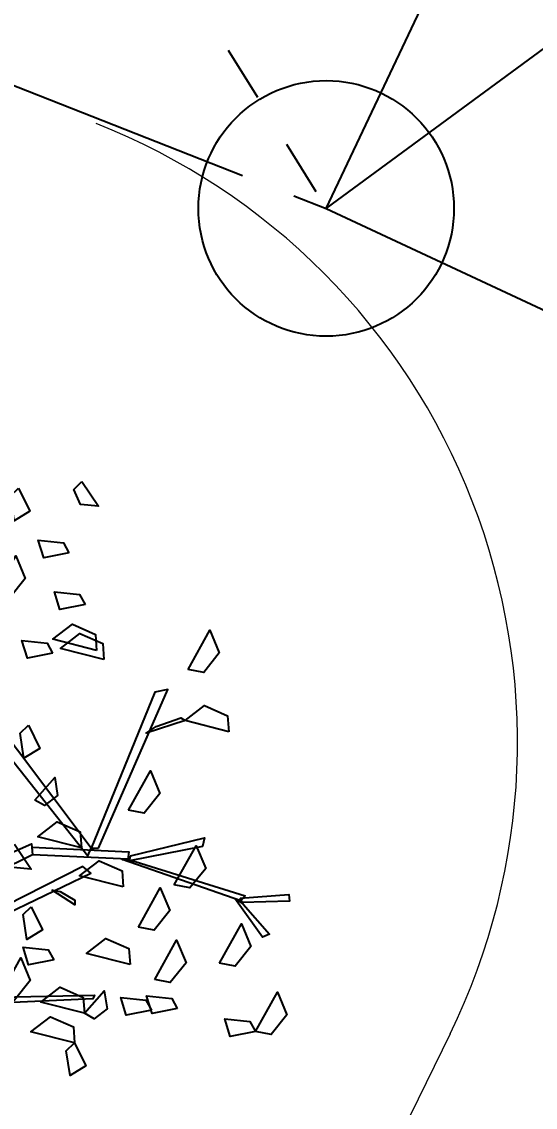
# Model space of a CAD drawing. Header units: inches. Extents: x -1366 to 1207, y -585 to 2554.
# Drawn here: x 408.916 to 410.075, y 2039.602 to 2042.052 of the extents above; entities that cross this region are included whole.
import ezdxf

# ---------------------------------------------------------------- set-up
doc = ezdxf.new("R2010")
doc.units = ezdxf.units.IN
doc.header["$MEASUREMENT"] = 0
doc.header["$PDSIZE"] = 0.05
doc.linetypes.add('HOTWR', pattern=[1.625, 1, -0.125, 0.125, -0.125, 0.125, -0.125])
doc.layers.get('0').update_dxf_attribs({"linetype": 'CONTINUOUS'})
doc.layers.get('DEFPOINTS').update_dxf_attribs({"linetype": 'CONTINUOUS'})
for name, color, linetype in [('A-PLNT', 84, 'CONTINUOUS'), ('DIM', 7, 'CONTINUOUS'), ('Layout', 6, 'HOTWR')]:
    doc.layers.add(name, color=color, linetype=linetype)
doc.layers.add('Road', color=1, linetype='CONTINUOUS', lineweight=15)
doc.styles.add('style10', font='THSarabun.ttf')
doc.dimstyles.new('C-CC100', dxfattribs={"dimtxt": 0.225, "dimasz": 0.15, "dimexe": 0.25, "dimexo": 0, "dimgap": 0.09, "dimtad": 1, "dimtih": 1, "dimtoh": 1, "dimzin": 0, "dimdsep": 46, "dimtxsty": 'style10', "dimblk1": 'B-2', "dimblk2": 'B-2', "dimsah": 1, "dimcen": 0.09, "dimdle": 0.18, "dimclrd": 1, "dimclre": 7, "dimclrt": 2, "dimadec": 0, "dimazin": 0, "dimtfac": 1, "dimtix": 1, "dimtmove": 2, "dimatfit": 3, "dimldrblk": 'B-2', "dimfxl": 1, "dimtolj": 1, "dimtzin": 0, "dimarcsym": 0})

# ---------------------------------------------------------------- blocks, each defined once
blk = doc.blocks.new('TREE_P36')
at = {"color": 72, "linetype": 'Continuous'}
for points in [[(0.3404, 0.458, -0.8381), (0.3605, 0.428, -0.8642), (0.3388, 0.4301, -0.8623), (0.3309, 0.4484, -0.8465)], [(0.2642, 0.4499, -0.6071), (0.2778, 0.422, -0.6178), (0.2589, 0.4103, -0.5798), (0.2543, 0.4404, -0.5856)], [(0.3248, 0.372, -0.7856), (0.2944, 0.366, -0.7963), (0.2879, 0.3873, -0.7583), (0.3181, 0.384, -0.7641)], [(0.2344, 0.3212, -0.6806), (0.2608, 0.3685, -0.6912), (0.2722, 0.3412, -0.6958), (0.2533, 0.3176, -0.6882)], [(0.3443, 0.3097, -0.8381), (0.3139, 0.3037, -0.8488), (0.3074, 0.325, -0.8108), (0.3377, 0.3217, -0.8166)], [(0.358, 0.2545, -0.7121), (0.3055, 0.2679, -0.7227), (0.329, 0.2859, -0.7273), (0.3567, 0.2737, -0.7197)], [(0.367, 0.2435, -0.6716), (0.3145, 0.2569, -0.6822), (0.338, 0.2749, -0.6868), (0.3657, 0.2627, -0.6792)], [(0.4682, 0.2315, -0.5813), (0.4945, 0.2788, -0.5918), (0.5059, 0.2516, -0.5964), (0.4871, 0.2279, -0.5888)], [(0.3052, 0.2511, -0.7856), (0.2748, 0.2451, -0.7963), (0.2683, 0.2664, -0.7583), (0.2986, 0.2631, -0.7641)], [(0.5172, 0.1566, -0.4553), (0.4647, 0.17, -0.4658), (0.4881, 0.188, -0.4704), (0.5158, 0.1758, -0.4628)], [(0.2761, 0.1644, -0.6596), (0.2896, 0.1365, -0.6703), (0.2707, 0.1248, -0.6323), (0.2661, 0.1549, -0.6381)], [(0.3967, 0.0621, -0.5466), (0.423, 0.1094, -0.5571), (0.4344, 0.0822, -0.5617), (0.4156, 0.0585, -0.5541)], [(0.2838, 0.0744, -0.6596), (0.3077, 0.1015, -0.6857), (0.3111, 0.08, -0.6838), (0.2955, 0.0677, -0.668)], [(0.3398, 0.0167, -0.8291), (0.2873, 0.0301, -0.8397), (0.3107, 0.0481, -0.8443), (0.3384, 0.0359, -0.8367)], [(0.2594, 0.0211, -0.7976), (0.2794, -0.0089, -0.8236), (0.2578, -0.0068, -0.8218), (0.2499, 0.0115, -0.8059)], [(0.4517, -0.0279, -0.5466), (0.478, 0.0194, -0.5571), (0.4895, -0.0079, -0.5617), (0.4706, -0.0315, -0.5541)], [(0.3902, -0.0301, -0.6401), (0.3377, -0.0168, -0.6507), (0.3611, 0.0013, -0.6553), (0.3888, -0.0109, -0.6477)], [(0.4085, -0.0788, -0.5466), (0.4348, -0.0315, -0.5571), (0.4463, -0.0588, -0.5617), (0.4274, -0.0824, -0.5541)], [(0.2795, -0.054, -0.3683), (0.2931, -0.0819, -0.379), (0.2741, -0.0936, -0.3409), (0.2696, -0.0635, -0.3467)], [(0.5062, -0.122, -0.5466), (0.5326, -0.0747, -0.5571), (0.544, -0.102, -0.5617), (0.5251, -0.1256, -0.5541)], [(0.3067, -0.1179, -0.5466), (0.2762, -0.1239, -0.5573), (0.2697, -0.1026, -0.5192), (0.3, -0.1059, -0.525)], [(0.3984, -0.1237, -0.6716), (0.3459, -0.1104, -0.6822), (0.3693, -0.0923, -0.6868), (0.397, -0.1045, -0.6792)], [(0.4281, -0.1416, -0.5466), (0.4544, -0.0943, -0.5571), (0.4658, -0.1215, -0.5617), (0.4469, -0.1452, -0.5541)], [(0.2405, -0.1628, -0.5877), (0.2668, -0.1154, -0.5983), (0.2783, -0.1427, -0.6029), (0.2594, -0.1664, -0.5953)], [(0.3434, -0.1823, -0.6716), (0.2909, -0.169, -0.6822), (0.3143, -0.151, -0.6868), (0.342, -0.1632, -0.6792)], [(0.3434, -0.1823, -0.6401), (0.3673, -0.1553, -0.6661), (0.3707, -0.1768, -0.6643), (0.3551, -0.189, -0.6484)], [(0.4241, -0.1787, -0.5352), (0.3937, -0.1847, -0.5459), (0.3872, -0.1634, -0.5078), (0.4175, -0.1667, -0.5137)], [(0.4553, -0.1766, -0.5991), (0.4249, -0.1825, -0.6098), (0.4184, -0.1613, -0.5717), (0.4487, -0.1645, -0.5775)], [(0.5494, -0.2043, -0.5466), (0.5758, -0.157, -0.5571), (0.5872, -0.1843, -0.5617), (0.5683, -0.2079, -0.5541)], [(0.3315, -0.2178, -0.6401), (0.279, -0.2045, -0.6507), (0.3025, -0.1865, -0.6553), (0.3302, -0.1987, -0.6477)], [(0.5494, -0.2043, -0.5466), (0.519, -0.2103, -0.5573), (0.5125, -0.189, -0.5192), (0.5428, -0.1923, -0.525)], [(0.3315, -0.2178, -0.6401), (0.3451, -0.2457, -0.6508), (0.3262, -0.2574, -0.6127), (0.3216, -0.2274, -0.6186)]]:
    blk.add_3dface(points, dxfattribs=at)
at = {"color": 34, "linetype": 'Continuous'}
for points in [[(0.3606, 0.0165, -0.6618), (0.4438, 0.2075, -0.5008), (0.4284, 0.2044, -0.5169), (0.3516, 0.0163, -0.6706)], [(0.3516, 0.0163, -0.6706), (0.2188, 0.1924, -0.552), (0.2145, 0.1755, -0.5639), (0.3477, 0.0071, -0.6771)], [(0.43, 0.163, -0.5277), (0.4596, 0.1733, -0.4717), (0.4647, 0.17, -0.4658), (0.4179, 0.1549, -0.5532)], [(0.3989, 0.0073, -0.6284), (0.488, 0.0289, -0.4352), (0.4856, 0.0185, -0.4488), (0.3979, 0.0012, -0.6357)], [(0.1475, -0.0366, -0.9524), (0.2796, 0.0218, -0.7358), (0.2809, 0.0084, -0.7421), (0.1551, -0.0538, -0.9524)], [(0.2806, 0.0176, -0.7382), (0.397, 0.0121, -0.6287), (0.3957, 0.0031, -0.6338), (0.2815, 0.0086, -0.7412)], [(0.4045, 0.0004, -0.6265), (0.5369, -0.041, -0.5169), (0.5318, -0.047, -0.5243), (0.3889, 0.0028, -0.6405)], [(0.1842, -0.0939, -0.853), (0.3513, -0.0136, -0.6379), (0.3416, -0.0056, -0.6595), (0.1796, -0.0881, -0.8648)], [(0.3143, -0.0356, -0.6759), (0.332, -0.0463, -0.6096), (0.3319, -0.0518, -0.6027), (0.3046, -0.0341, -0.7061)], [(0.531, -0.0437, -0.525), (0.5897, -0.0392, -0.3807), (0.5905, -0.0472, -0.3874), (0.5334, -0.0491, -0.525)], [(0.5347, -0.051, -0.5264), (0.5664, -0.087, -0.5418), (0.5581, -0.0907, -0.5513), (0.5247, -0.044, -0.5262)], [(0.2405, -0.1628, -0.5877), (0.3556, -0.1604, -0.3168), (0.3535, -0.1651, -0.3168), (0.2309, -0.1707, -0.6021)]]:
    blk.add_3dface(points, dxfattribs=at)
blk = doc.blocks.new('B-2')
at = {"layer": 'DIM', "color": 2}
blk.add_line((0, 1), (0, -1), dxfattribs=at)
at = {"layer": 'DIM'}
blk.add_line((-1, 0), (1, 0), dxfattribs=at)
at = {"layer": 'DIM', "color": 2}
blk.add_circle((0, 0), 0.325, dxfattribs=at)
blk = doc.blocks.new('*D795')
at = {"layer": 'DEFPOINTS', "color": 0, "transparency": 16777216}
for p in [(407.0804, 2045.7087), (412.8629, 2044.0258), (409.6034, 2041.631)]:
    blk.add_point(p, dxfattribs=at)
at = {"layer": 'DIM', "color": 7, "lineweight": -2, "transparency": 16777216}
for p, q in [((407.0804, 2045.7087), (410.2342, 2048.0259)), ((409.6034, 2041.631), (413.0643, 2044.1738))]:
    blk.add_line(p, q, dxfattribs=at)
at = {"layer": 'DIM', "color": 1, "lineweight": -2, "transparency": 16777216}
for p, q in [((410.4768, 2047.2735), (411.1931, 2046.2985)), ((412.4188, 2044.6302), (411.7025, 2045.6051))]:
    blk.add_line(p, q, dxfattribs=at)
at = {"layer": 'DIM', "color": 1, "lineweight": -2, "transparency": 16777216, "xscale": 0.75, "yscale": 0.75, "zscale": 0.75}
for p, rotation in [((410.0327, 2047.8779), 126.3049216463766), ((412.8629, 2044.0258), 306.3049216463766)]:
    blk.add_blockref('B-2', p, dxfattribs=dict(at, rotation=rotation))
at = {"layer": 'DIM', "color": 2, "transparency": 16777216, "insert": (411.4478, 2045.9518), "char_height": 0.5, "attachment_point": 5, "style": 'style10'}
blk.add_mtext('\\A1;4.78', dxfattribs=at)
blk = doc.blocks.new('*D796')
at = {"layer": 'DEFPOINTS', "color": 0, "transparency": 16777216}
for p in [(409.6034, 2041.631), (419.3672, 2041.0581), (417.8187, 2037.7907)]:
    blk.add_point(p, dxfattribs=at)
at = {"layer": 'DIM', "color": 7, "lineweight": -2, "transparency": 16777216}
for p, q in [((409.6034, 2041.631), (411.2794, 2045.1676)), ((417.8187, 2037.7907), (419.4742, 2041.2841))]:
    blk.add_line(p, q, dxfattribs=at)
at = {"layer": 'DIM', "color": 1, "lineweight": -2, "transparency": 16777216}
for p, q in [((411.8501, 2044.6205), (414.5705, 2043.3312)), ((418.6894, 2041.3793), (415.969, 2042.6685))]:
    blk.add_line(p, q, dxfattribs=at)
at = {"layer": 'DIM', "color": 1, "lineweight": -2, "transparency": 16777216, "xscale": 0.75, "yscale": 0.75, "zscale": 0.75}
for p, rotation in [((411.1723, 2044.9416), 154.6439764711202), ((419.3672, 2041.0581), 334.6439764711203)]:
    blk.add_blockref('B-2', p, dxfattribs=dict(at, rotation=rotation))
at = {"layer": 'DIM', "color": 2, "transparency": 16777216, "insert": (415.2697, 2042.9999), "char_height": 0.5, "attachment_point": 5, "style": 'style10'}
blk.add_mtext('\\A1;9.07', dxfattribs=at)

msp = doc.modelspace()

# ---------------------------------------------------------------- linework, layer by layer
at = {"layer": 'Layout'}
msp.add_lwpolyline([(388.8229, 2049.7993), (409.6034, 2041.631), (417.8187, 2037.7907), (399.3538, 1999.9812), (374.9876, 2007.7898)], close=True, dxfattribs=at)
msp.add_lwpolyline([(388.8229, 2049.7993), (407.0804, 2045.7087), (409.6034, 2041.631)], dxfattribs=at)
at = {"layer": 'Layout', "color": 7, "linetype": 'Continuous'}
msp.add_circle((409.6034, 2041.631), 0.2885, dxfattribs=at)
at = {"layer": 'Road'}
msp.add_line((409.8832, 2039.768), (409.6826, 2039.3573), dxfattribs=at)
msp.add_arc((408.5353, 2040.4263), 1.5, 333.9706, 68.5416, dxfattribs=at)

# ---------------------------------------------------------------- block references
at = {"layer": 'A-PLNT', "xscale": 1.875, "yscale": 1.875, "zscale": 1.875}
msp.add_blockref('TREE_P36', (408.4135, 2040.1561, 3.1787), dxfattribs=at)

# ---------------------------------------------------------------- dimensions: what is measured, and where the dimension line sits
at = {"layer": 'DIM'}
for base, p1, p2, angle, picture, middle in [((412.8629, 2044.0258), (407.0804, 2045.7087), (409.6034, 2041.631), 126.3049, '*D795', (411.4478, 2045.9518)), ((419.3672, 2041.0581), (409.6034, 2041.631), (417.8187, 2037.7907), 154.644, '*D796', (415.2697, 2042.9999))]:
    dim = msp.add_linear_dim(base=base, p1=p1, p2=p2, angle=angle, dimstyle='C-CC100', override={"dimtxt": 0.5, "dimasz": 0.75}, dxfattribs=at)
    dim.commit()
    dim.dimension.update_dxf_attribs({"geometry": picture, "text_midpoint": middle})

doc.saveas('drawing.dxf')
